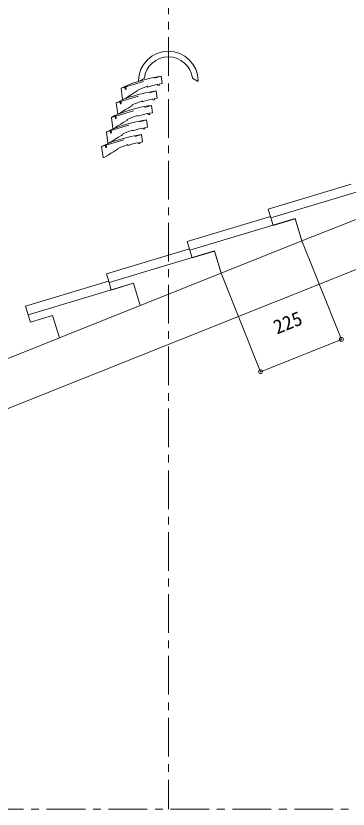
# Model space of a CAD drawing. Units: millimetres, scale not verified. Extents: x -4726 to 4690, y -2905 to 2891.
# Drawn here: x -1261 to -402, y -1142 to 910 of the extents above; entities that cross this region are included whole.
import ezdxf
from ezdxf.enums import TextEntityAlignment as Align

# ---------------------------------------------------------------- set-up
doc = ezdxf.new("R2010")
doc.units = ezdxf.units.MM
doc.header["$LTSCALE"] = 20
doc.header["$PDMODE"] = 32
doc.header["$PDSIZE"] = 10
doc.linetypes.add('CHAIN1', pattern=[8, 5, -1, 1, -1])
doc.linetypes.add('DASHED1', pattern=[1.8, 1.2, -0.6])
doc.layers.add('0-0', color=7, linetype='Continuous', lineweight=18)
doc.layers.add('2-0', color=7, linetype='Continuous', lineweight=18)
doc.styles.add('ＭＳ ゴシック', font='')
doc.styles.get('ＭＳ ゴシック').set_extended_font_data('MS Gothic')

# ---------------------------------------------------------------- blocks, each defined once
blk = doc.blocks.new('kyto7md')
at = {"layer": '2-0', "linetype": 'DASHED1'}
for p, q in [((-12.369, 26.97), (28.969, 39.371)), ((-17.421, 11.894), (23.917, 24.296)), ((-22.473, -3.181), (18.865, 9.221)), ((-27.525, -18.257), (13.813, -5.855)), ((-32.578, -33.332), (8.761, -20.93))]:
    blk.add_line(p, q, dxfattribs=at)
at = {"layer": '2-0'}
for p, q in [((5.552, 34.414), (5.555, 34.814)), ((6.152, 34.414), (5.552, 34.414)), ((6.152, 34.414), (11.552, 37.214)), ((29.967, 31.762), (28.969, 39.371)), ((66.552, 34.414), (61.152, 37.214)), ((66.552, 34.414), (67.152, 34.414)), ((67.152, 34.414), (67.15, 34.814)), ((-12.369, 26.97), (-9.389, 28.458)), ((-12.369, 26.97), (-10.861, 15.468)), ((-8.578, 28.825), (-8.16, 25.634)), ((-7.817, 29.169), (-7.376, 25.81)), ((4.079, 23.896), (3.971, 24.724)), ((10.445, 27.442), (14.727, 28.955)), ((14.834, 28.141), (14.727, 28.955)), ((14.728, 28.951), (14.727, 28.955)), ((14.834, 28.141), (14.966, 28.187)), ((14.966, 28.187), (19.838, 29.721)), ((19.838, 29.721), (24.717, 30.872)), ((24.717, 30.872), (25.461, 30.998)), ((25.461, 30.998), (25.617, 29.808)), ((25.617, 29.808), (27.196, 30.075)), ((27.04, 31.266), (29.967, 31.762)), ((27.04, 31.266), (27.196, 30.075)), ((3.015, 23.423), (4.079, 23.896)), ((21.988, 16.191), (24.915, 16.687)), ((24.915, 16.687), (23.917, 24.296)), ((-17.421, 11.894), (-14.441, 13.382)), ((-17.421, 11.894), (-15.913, 0.393)), ((-13.63, 13.749), (-13.212, 10.559)), ((-12.869, 14.094), (-12.428, 10.735)), ((-2.037, 8.347), (-0.973, 8.821)), ((-0.973, 8.821), (-1.081, 9.648)), ((5.393, 12.366), (9.675, 13.88)), ((9.782, 13.065), (9.675, 13.88)), ((9.676, 13.875), (9.675, 13.88)), ((9.782, 13.065), (9.914, 13.111)), ((9.914, 13.111), (14.786, 14.645)), ((14.786, 14.645), (19.665, 15.797)), ((19.863, 1.611), (18.865, 9.221)), ((19.665, 15.797), (20.409, 15.923)), ((20.409, 15.923), (20.565, 14.732)), ((20.565, 14.732), (22.144, 15)), ((21.988, 16.191), (22.144, 15)), ((9.734, -0.43), (14.613, 0.721)), ((14.613, 0.721), (15.357, 0.847)), ((15.357, 0.847), (15.513, -0.343)), ((16.936, 1.115), (19.863, 1.611)), ((16.936, 1.115), (17.092, -0.076)), ((-22.473, -3.181), (-19.493, -1.693)), ((-22.473, -3.181), (-20.965, -14.683)), ((-18.682, -1.326), (-18.264, -4.517)), ((-17.921, -0.982), (-17.48, -4.341)), ((-7.089, -6.728), (-6.025, -6.255)), ((-6.025, -6.255), (-6.133, -5.427)), ((0.341, -2.709), (4.623, -1.196)), ((4.73, -2.01), (4.623, -1.196)), ((4.624, -1.2), (4.623, -1.196)), ((4.73, -2.01), (4.862, -1.964)), ((4.862, -1.964), (9.734, -0.43)), ((14.811, -13.464), (13.813, -5.855)), ((15.513, -0.343), (17.092, -0.076)), ((-23.734, -16.402), (-23.316, -19.592)), ((-22.973, -16.057), (-22.532, -19.416)), ((-4.711, -17.785), (-0.429, -16.271)), ((-0.322, -17.086), (-0.429, -16.271)), ((-0.428, -16.276), (-0.429, -16.271)), ((-0.19, -17.04), (4.682, -15.505)), ((4.682, -15.505), (9.561, -14.354)), ((9.561, -14.354), (10.305, -14.228)), ((10.305, -14.228), (10.461, -15.419)), ((10.461, -15.419), (12.04, -15.151)), ((11.884, -13.96), (14.811, -13.464)), ((11.884, -13.96), (12.04, -15.151)), ((-27.525, -18.257), (-24.545, -16.769)), ((-27.525, -18.257), (-26.017, -29.758)), ((-12.141, -21.804), (-11.077, -21.33)), ((-11.077, -21.33), (-11.185, -20.503)), ((-0.322, -17.086), (-0.19, -17.04)), ((9.759, -28.54), (8.761, -20.93)), ((-32.578, -33.332), (-29.597, -31.844)), ((-28.786, -31.477), (-28.368, -34.668)), ((-28.025, -31.133), (-27.584, -34.492)), ((-9.763, -32.86), (-5.481, -31.347)), ((-5.374, -32.161), (-5.481, -31.347)), ((-5.48, -31.351), (-5.481, -31.347)), ((-5.374, -32.161), (-5.242, -32.115)), ((-5.242, -32.115), (-0.371, -30.581)), ((-0.371, -30.581), (4.509, -29.43)), ((4.509, -29.43), (5.253, -29.303)), ((5.253, -29.303), (5.409, -30.494)), ((5.409, -30.494), (6.988, -30.227)), ((6.832, -29.036), (9.759, -28.54)), ((6.832, -29.036), (6.988, -30.227)), ((-32.578, -33.332), (-31.069, -44.834)), ((-17.193, -36.879), (-16.129, -36.406)), ((-16.129, -36.406), (-16.237, -35.578))]:
    blk.add_line(p, q, dxfattribs=at)
for points in [[(-9.389, 28.458), (-5.494, 30.22), (-1.772, 31.701), (2.043, 33.003), (6.293, 34.28), (10.073, 35.398), (13.87, 36.387), (17.892, 37.405), (21.494, 38.139), (25.268, 38.797), (28.969, 39.371)], [(10.445, 27.442), (6.367, 25.791), (3.971, 24.724)], [(-14.441, 13.382), (-10.546, 15.144), (-6.824, 16.625), (-3.009, 17.928), (1.241, 19.205), (5.021, 20.322), (8.818, 21.311), (12.84, 22.329), (16.441, 23.063), (20.216, 23.722), (23.917, 24.296)], [(-10.861, 15.468), (-10.068, 15.572), (-7.768, 16.66), (-7.693, 16.844), (-5.594, 18.201), (-2.794, 19.933), (-0.151, 21.558), (3.015, 23.423)], [(-19.493, -1.693), (-15.598, 0.069), (-11.876, 1.55), (-8.061, 2.852), (-3.811, 4.129), (-0.031, 5.247), (3.766, 6.236), (7.788, 7.254), (11.389, 7.988), (15.164, 8.646), (18.865, 9.221)], [(-15.913, 0.393), (-15.12, 0.497), (-12.82, 1.584), (-12.745, 1.768), (-10.646, 3.126), (-7.846, 4.857), (-5.203, 6.482), (-2.037, 8.347)], [(5.393, 12.366), (1.315, 10.715), (-1.081, 9.648)], [(-24.545, -16.769), (-20.65, -15.007), (-16.928, -13.526), (-13.113, -12.223), (-8.863, -10.946), (-5.083, -9.829), (-1.286, -8.84), (2.736, -7.822), (6.337, -7.088), (10.112, -6.429), (13.813, -5.855)], [(-20.965, -14.683), (-20.172, -14.579), (-17.872, -13.491), (-17.797, -13.307), (-15.698, -11.95), (-12.898, -10.218), (-10.255, -8.593), (-7.089, -6.728)], [(0.341, -2.709), (-3.737, -4.36), (-6.133, -5.427)], [(-29.597, -31.844), (-25.702, -30.082), (-21.98, -28.601), (-18.165, -27.299), (-13.915, -26.021), (-10.135, -24.904), (-6.338, -23.915), (-2.316, -22.897), (1.285, -22.163), (5.06, -21.505), (8.761, -20.93)], [(-26.017, -29.758), (-25.224, -29.654), (-22.924, -28.566), (-22.849, -28.383), (-20.75, -27.025), (-17.95, -25.294), (-15.307, -23.668), (-12.141, -21.804)], [(-4.711, -17.785), (-8.789, -19.436), (-11.185, -20.503)], [(-31.069, -44.834), (-30.276, -44.73), (-27.977, -43.642), (-27.901, -43.458), (-25.802, -42.101), (-23.002, -40.369), (-20.359, -38.744), (-17.193, -36.879)], [(-9.763, -32.86), (-13.841, -34.511), (-16.237, -35.578)]]:
    blk.add_lwpolyline(points, dxfattribs=at)
for radius, start, end in [(30.8, 90, 179.25587), (24.958, 90, 173.5584), (30.8, 0.74411, 89.99998), (24.958, 6.44159, 90)]:
    blk.add_arc((36.352, 34.414), radius, start, end, dxfattribs=at)

msp = doc.modelspace()

# ---------------------------------------------------------------- linework, layer by layer
at = {"layer": '0-0', "color": 4, "linetype": 'CHAIN1'}
for p, q in [((-866.83, 1814.33), (-866.83, -1141.75)), ((-4061.17, -1141.75), (4025.04, -1141.75))]:
    msp.add_line(p, q, dxfattribs=at)
at = {"layer": '0-0'}
for p, q in [((-394.42, 474.67), (-609.02, 409.96)), ((-330.11, 468.96), (-602.08, 386.96)), ((-312.68, 411.14), (-521.59, 327.57)), ((-609.02, 409.96), (-602.08, 386.96)), ((-539.02, 385.4), (-810.99, 303.39)), ((-602.08, 386.96), (-596.3, 367.81)), ((-538.93, 385.11), (-596.3, 367.81)), ((-521.59, 327.57), (-539.02, 385.4)), ((-538.93, 385.11), (-521.59, 327.57)), ((-1305.56, -115.26), (-111.65, 362.3)), ((-521.59, 327.57), (-730.49, 244.01)), ((-419.78, 73.07), (-521.59, 327.57)), ((-747.93, 301.83), (-1019.89, 219.83)), ((-810.99, 303.39), (-805.21, 284.25)), ((-747.84, 301.54), (-805.21, 284.25)), ((-730.49, 244.01), (-747.93, 301.83)), ((-747.84, 301.54), (-730.49, 244.01)), ((-730.49, 244.01), (-939.4, 160.45)), ((-628.69, -10.49), (-730.49, 244.01)), ((-956.83, 218.27), (-1228.8, 136.27)), ((-1019.89, 219.83), (-1014.12, 200.68)), ((-956.75, 217.98), (-1014.12, 200.68)), ((-939.4, 160.45), (-956.83, 218.27)), ((-956.75, 217.98), (-939.4, 160.45)), ((-939.4, 160.45), (-1148.31, 76.89)), ((-1228.8, 136.27), (-1223.03, 117.12)), ((-1165.65, 134.42), (-1223.03, 117.12)), ((-1148.31, 76.89), (-1165.74, 134.71)), ((-1165.65, 134.42), (-1148.31, 76.89)), ((-1148.31, 76.89), (-1305.56, 13.98))]:
    msp.add_line(p, q, dxfattribs=at)
at = {"layer": '0-0', "color": 4}
msp.add_line((-419.78, 73.07), (-628.69, -10.49), dxfattribs=at)
at = {"layer": '0-0'}
for points in [[(-603.33, 391.11), (-817.92, 326.4), (-810.99, 303.39)], [(-812.24, 307.54), (-1026.83, 242.84), (-1019.89, 219.83)], [(-1021.14, 223.98), (-1235.74, 159.28), (-1228.8, 136.27)]]:
    msp.add_lwpolyline(points, dxfattribs=at)
at = {"layer": '0-0', "color": 4}
for p in [(-419.78, 73.07), (-628.69, -10.49)]:
    msp.add_point(p, dxfattribs=at)

# ---------------------------------------------------------------- block references
at = {"layer": '0-0', "xscale": 2.5, "yscale": 2.5}
msp.add_blockref('kyto7md', (-957.71, 655.07), dxfattribs=at)

# ---------------------------------------------------------------- texts
at = {"layer": '0-0', "color": 4, "style": 'ＭＳ ゴシック'}
msp.add_text('225', height=36.66, rotation=21.801, dxfattribs=at).set_placement((-582.27, 75.39), align=Align.BOTTOM_LEFT)

doc.saveas('drawing.dxf')
